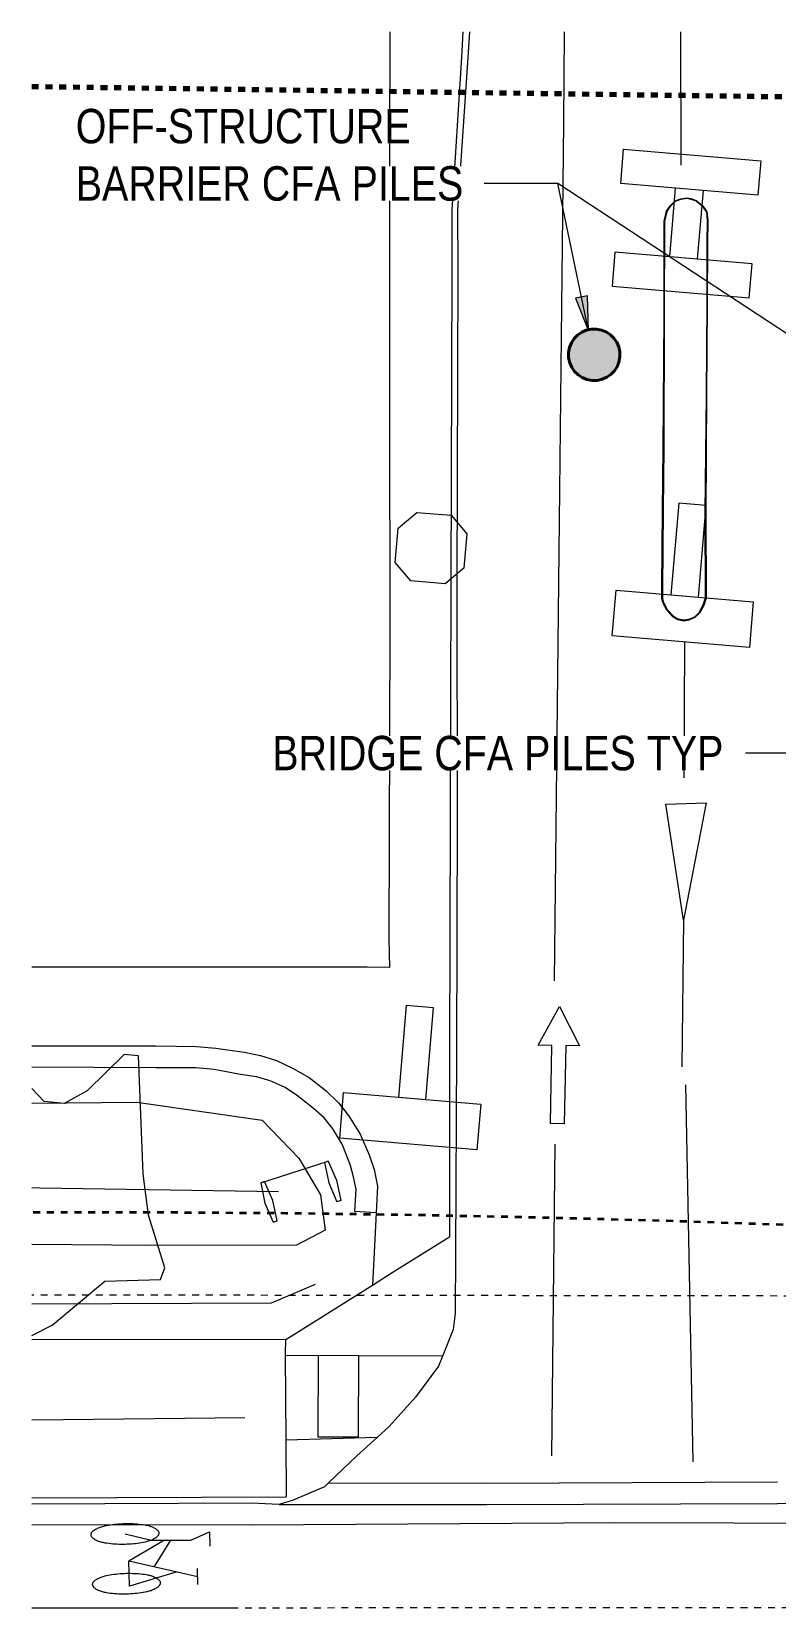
# Model space of a CAD drawing. Header units: metres. Extents: x 564 to 760, y 3 to 1698.
# Drawn here: x 567.85 to 578.65, y 1671.41 to 1694.45 of the extents above; entities that cross this region are included whole.
import ezdxf

# ---------------------------------------------------------------- set-up
doc = ezdxf.new("R2010")
doc.units = ezdxf.units.M
for name, pattern in [('ControlLine', [0.02, 0.0125, -0.0025, 0.0025, -0.0025]), ('IMPORT-BDYS-Boundary _3_', [0.01, 0.009, -0.001]), ('IMPORT-BDYS-ProjBoundary', [0.008, 0.006, -0.002]), ('IMPORT-LNMK-LineCont _3_', [0.004, 0.001, -0.003])]:
    doc.linetypes.add(name, pattern=pattern)
for name, color, linetype, lineweight in [('D-BDGE', 7, 'Continuous', 13), ('D-BDGE-FNDN-PILE-CONC', 7, 'Continuous', 40), ('D-ENHA-TEXT', 7, 'Continuous', 9)]:
    doc.layers.add(name, color=color, linetype=linetype, lineweight=lineweight)
doc.styles.add('Arial Narrow', font='ARIALN.TTF', dxfattribs={"height": 0.5})

# ---------------------------------------------------------------- blocks, each defined once
blk = doc.blocks.new('T2DPAA-T2D-PWA-RW-M2D-000002_ControlLinesMinor_rvt-1-DRG-2871031 - CONST STAGE 01')
at = {"layer": 'D-BDGE', "color": 150, "linetype": 'ControlLine', "lineweight": 35, "true_color": 0x0080ff}
for p, q in [((597.318, 1675.829), (598.918, 1675.664)), ((567.85, 1666.053), (598.918, 1666.016))]:
    blk.add_line(p, q, dxfattribs=at)
blk.add_arc((568.715, 1397.294), 280, 84.13687, 90.17699, dxfattribs=at)
blk = doc.blocks.new('T2DPAA-T2D-PWA-SU-M2D-000002_dwg-40815123-DRG-2871031 - CONST STAGE 01')
at = {"color": 9, "lineweight": 18, "true_color": 0xc0c0c0}
for p, q in [((28.472, 1582.636), (28.643, 1580.706)), ((28.995, 1580.367), (28.595, 1580.367)), ((29.281, 1573.808), (29.439, 1571.839)), ((29.61, 1569.778), (29.766, 1567.653)), ((28.364, 1561.861), (28.027, 1566.377)), ((25.518, 1565.165), (25.555, 1564.114)), ((24.365, 1563.22), (20.687, 1562.901)), ((25.443, 1563.074), (26.659, 1563.179)), ((24.383, 1562.99), (24.853, 1563.025)), ((24.495, 1561.766), (25.816, 1561.919)), ((20.882, 1560.612), (24.566, 1560.942)), ((22.945, 1560.174), (22.741, 1559.769)), ((23.079, 1559.723), (23.378, 1559.68)), ((23.365, 1559.796), (23.391, 1559.564)), ((21.017, 1559.023), (23.907, 1559.269))]:
    blk.add_line(p, q, dxfattribs=at)
at = {"color": 9, "lineweight": 18, "true_color": 0xc0c0c0, "flags": 128}
for points in [[(25.419, 1582.377), (25.428, 1582.002), (25.465, 1579.783), (25.542, 1578.92), (25.91, 1574.389), (26.207, 1570.99), (26.486, 1567.59), (26.718, 1564.683), (26.789, 1563.806), (26.779, 1563.568), (26.659, 1563.179), (26.61, 1563.021), (26.317, 1562.543), (25.97, 1562.085), (25.816, 1561.919), (25.54, 1561.622), (25.163, 1561.195), (27.449, 1561.388), (31.661, 1561.761)], [(27.817, 1568.743), (27.586, 1571.851), (27.356, 1574.959), (27.125, 1578.067), (26.894, 1581.175), (26.796, 1582.494)], [(24.266, 1582.279), (24.402, 1580.63), (24.729, 1576.771), (24.997, 1573.64), (25.245, 1570.62), (25.365, 1569.148), (25.411, 1568.734), (25.087, 1568.707), (24.33, 1568.643), (23.369, 1568.562), (22.375, 1568.478), (20.229, 1568.295)], [(25.322, 1582.369), (25.332, 1582), (25.379, 1579.777), (25.455, 1578.912), (25.824, 1574.382), (26.102, 1570.981), (26.381, 1567.582), (26.61, 1564.905)], [(28.595, 1579.367), (27.795, 1579.367), (27.795, 1578.867), (29.795, 1578.867), (29.795, 1579.367), (28.595, 1579.367), (28.595, 1580.367), (27.795, 1580.367), (27.795, 1580.867), (29.795, 1580.867), (29.795, 1580.367), (28.995, 1580.367), (28.995, 1579.367)], [(20.325, 1567.159), (22.125, 1567.309), (22.711, 1567.35), (22.997, 1567.353), (23.41, 1567.328), (23.652, 1567.297), (23.889, 1567.245), (24.13, 1567.157), (24.383, 1567.04), (24.646, 1566.868), (24.839, 1566.71), (24.999, 1566.54), (25.192, 1566.282), (25.348, 1565.997), (25.437, 1565.791), (25.505, 1565.552), (25.518, 1565.165), (25.21, 1565.156), (25.202, 1565.483), (25.138, 1565.678), (25.084, 1565.834), (24.944, 1566.116), (24.786, 1566.328), (24.65, 1566.477), (24.485, 1566.598), (24.238, 1566.762), (24.045, 1566.867), (23.824, 1566.946), (23.621, 1566.986), (23.383, 1566.999), (22.997, 1567.039), (22.729, 1567.043), (22.148, 1566.992), (20.352, 1566.849)], [(29.84, 1567.398), (30.126, 1564.675), (30.411, 1561.951)], [(20.682, 1562.965), (20.966, 1563.14), (21.674, 1563.841), (22.48, 1563.933), (22.527, 1564.11), (22.226, 1564.85), (22.098, 1565.443), (21.885, 1567.144), (21.673, 1567.145), (21.185, 1566.575), (20.866, 1566.365), (20.577, 1566.367), (20.378, 1566.54)], [(20.396, 1566.327), (21.917, 1566.472), (23.755, 1566.363), (24.331, 1565.859), (24.692, 1565.354), (24.8, 1564.849), (24.404, 1564.596), (22.313, 1564.416), (20.57, 1564.284)], [(23.81, 1565.458), (23.897, 1565.169), (24.039, 1564.904), (24.094, 1564.926), (24.007, 1565.215), (23.865, 1565.481), (23.81, 1565.458), (24.762, 1565.853), (24.707, 1565.83), (24.795, 1565.542), (24.937, 1565.276)], [(24.762, 1565.853), (24.905, 1565.587), (24.992, 1565.299), (24.937, 1565.276)], [(20.5, 1565.105), (20.619, 1565.113), (24.079, 1565.354)], [(24.566, 1560.942), (24.569, 1560.956), (24.495, 1561.766), (24.383, 1562.99), (24.38, 1563.016), (24.365, 1563.22), (25.088, 1563.761), (25.555, 1564.114), (25.825, 1564.318), (26.61, 1564.905)], [(20.643, 1563.423), (24.115, 1563.731), (24.728, 1564.055)], [(20.785, 1561.745), (21.247, 1561.788), (23.869, 1562.037)], [(24.473, 1560.82), (25.291, 1560.892), (27.476, 1561.077), (31.689, 1561.45), (34.432, 1561.696), (35.128, 1561.763)], [(20.914, 1560.226), (24.104, 1560.493), (29.369, 1560.977), (34.503, 1561.396), (35.152, 1561.464)], [(25.163, 1561.195), (25.108, 1561.133), (24.673, 1560.9), (24.473, 1560.82), (24.066, 1560.806), (20.889, 1560.523)], [(21.997, 1560.301), (21.968, 1560.292), (21.954, 1560.288), (21.939, 1560.283), (21.925, 1560.277), (21.91, 1560.271), (21.896, 1560.264), (21.882, 1560.257), (21.869, 1560.249), (21.856, 1560.241), (21.843, 1560.233), (21.83, 1560.224), (21.822, 1560.218), (21.815, 1560.211), (21.808, 1560.205), (21.801, 1560.198)], [(22.77, 1560.253), (22.77, 1560.259), (22.769, 1560.265), (22.768, 1560.27), (22.765, 1560.276), (22.76, 1560.284), (22.756, 1560.288), (22.752, 1560.293), (22.747, 1560.297), (22.742, 1560.301), (22.734, 1560.306), (22.726, 1560.311), (22.717, 1560.316), (22.709, 1560.32), (22.694, 1560.326), (22.68, 1560.332), (22.665, 1560.337), (22.65, 1560.341), (22.635, 1560.345), (22.62, 1560.349), (22.605, 1560.352), (22.589, 1560.354), (22.574, 1560.356), (22.558, 1560.357), (22.529, 1560.359), (22.499, 1560.36), (22.469, 1560.361), (22.439, 1560.361), (22.409, 1560.361), (22.379, 1560.36), (22.35, 1560.359), (22.32, 1560.357), (22.29, 1560.354), (22.26, 1560.351), (22.231, 1560.348), (22.201, 1560.344), (22.172, 1560.339), (22.142, 1560.334), (22.113, 1560.328), (22.084, 1560.322), (22.055, 1560.316), (22.026, 1560.308), (21.997, 1560.301)], [(22.28, 1560.206), (22.662, 1560.15), (23.237, 1560.199), (23.498, 1560.342), (23.523, 1560.132)], [(21.801, 1560.198), (21.793, 1560.188), (21.792, 1560.185), (21.788, 1560.179), (21.786, 1560.172), (21.785, 1560.17), (21.784, 1560.165), (21.783, 1560.159), (21.783, 1560.153), (21.784, 1560.147), (21.785, 1560.142), (21.786, 1560.138), (21.793, 1560.128), (21.801, 1560.119), (21.807, 1560.114), (21.81, 1560.111), (21.819, 1560.105), (21.827, 1560.1), (21.836, 1560.096), (21.844, 1560.091), (21.859, 1560.085), (21.873, 1560.08), (21.888, 1560.075), (21.903, 1560.07), (21.918, 1560.066), (21.933, 1560.063), (21.948, 1560.06), (21.964, 1560.058), (21.979, 1560.056), (21.995, 1560.054), (22.024, 1560.053), (22.054, 1560.051), (22.084, 1560.05), (22.114, 1560.05), (22.144, 1560.051), (22.173, 1560.051), (22.203, 1560.053), (22.233, 1560.055), (22.263, 1560.057), (22.292, 1560.06), (22.322, 1560.064), (22.352, 1560.068), (22.381, 1560.072), (22.41, 1560.078), (22.44, 1560.083), (22.469, 1560.089), (22.498, 1560.096), (22.527, 1560.103), (22.556, 1560.111), (22.584, 1560.119), (22.599, 1560.124), (22.614, 1560.129), (22.628, 1560.135), (22.643, 1560.141), (22.657, 1560.147), (22.671, 1560.155), (22.684, 1560.162), (22.697, 1560.17), (22.71, 1560.179), (22.723, 1560.188), (22.731, 1560.194), (22.738, 1560.2), (22.745, 1560.207), (22.752, 1560.214), (22.756, 1560.219), (22.76, 1560.224), (22.763, 1560.229), (22.765, 1560.235), (22.767, 1560.239), (22.768, 1560.241), (22.769, 1560.247), (22.77, 1560.253)], [(22.365, 1559.822), (23.079, 1559.723), (22.407, 1559.455), (22.365, 1559.822), (22.855, 1560.167)]]:
    blk.add_lwpolyline(points, dxfattribs=at)
for points in [[(28.887, 1574.558), (28.799, 1575.688), (28.736, 1576.599), (28.586, 1578.491), (28.471, 1579.873), (28.493, 1580.021), (28.536, 1580.104), (28.605, 1580.183), (28.679, 1580.22), (28.772, 1580.24), (28.828, 1580.234), (28.909, 1580.215), (29.007, 1580.149), (29.077, 1580.06), (29.101, 1579.937), (29.124, 1579.61), (29.193, 1578.735), (29.297, 1577.413), (29.431, 1575.709), (29.541, 1574.467), (29.515, 1574.358), (29.466, 1574.241), (29.404, 1574.174), (29.318, 1574.126), (29.245, 1574.108), (29.16, 1574.12), (29.089, 1574.153), (28.985, 1574.244), (28.919, 1574.351), (28.902, 1574.408)], [(28.902, 1574.559), (28.814, 1575.689), (28.748, 1576.6), (28.594, 1578.492), (28.479, 1579.872), (28.501, 1580.017), (28.543, 1580.101), (28.61, 1580.179), (28.683, 1580.214), (28.773, 1580.233), (28.828, 1580.227), (28.907, 1580.208), (29.002, 1580.143), (29.071, 1580.055), (29.093, 1579.936), (29.117, 1579.609), (29.187, 1578.734), (29.291, 1577.413), (29.418, 1575.708), (29.528, 1574.469), (29.503, 1574.363), (29.455, 1574.245), (29.395, 1574.181), (29.312, 1574.136), (29.247, 1574.121), (29.165, 1574.131), (29.097, 1574.162), (28.996, 1574.251), (28.932, 1574.355), (28.915, 1574.409)], [(28.228, 1573.809), (28.228, 1574.475), (29.428, 1574.475), (29.428, 1575.809), (29.028, 1575.809), (29.028, 1574.475), (30.228, 1574.475), (30.228, 1573.809)], [(25.496, 1575.354), (25.746, 1575.354), (25.996, 1575.104), (25.996, 1574.604), (25.746, 1574.354), (25.246, 1574.354), (24.996, 1574.604), (24.996, 1575.104), (25.246, 1575.354)], [(29.209, 1571.436), (29.795, 1571.503), (29.61, 1569.778)], [(27.932, 1566.669), (27.856, 1567.804), (27.66, 1567.791), (27.919, 1568.378), (28.259, 1567.831), (28.059, 1567.818), (28.132, 1566.682)], [(24.899, 1566.2), (24.899, 1566.866), (26.099, 1566.866), (26.099, 1568.2), (25.699, 1568.2), (25.699, 1566.866), (26.899, 1566.866), (26.899, 1566.2)], [(25.443, 1563.074), (24.853, 1563.025), (24.951, 1561.851), (25.54, 1561.901)], [(22.077, 1559.336), (22.107, 1559.334), (22.137, 1559.333), (22.167, 1559.332), (22.197, 1559.332), (22.226, 1559.332), (22.256, 1559.333), (22.286, 1559.334), (22.316, 1559.336), (22.345, 1559.339), (22.375, 1559.342), (22.405, 1559.345), (22.434, 1559.349), (22.464, 1559.354), (22.493, 1559.359), (22.522, 1559.365), (22.552, 1559.371), (22.581, 1559.377), (22.61, 1559.385), (22.638, 1559.392), (22.667, 1559.401), (22.682, 1559.405), (22.697, 1559.41), (22.711, 1559.416), (22.725, 1559.422), (22.739, 1559.429), (22.753, 1559.436), (22.767, 1559.444), (22.78, 1559.452), (22.793, 1559.46), (22.806, 1559.469), (22.813, 1559.475), (22.821, 1559.482), (22.828, 1559.488), (22.835, 1559.495), (22.839, 1559.5), (22.842, 1559.505), (22.845, 1559.511), (22.848, 1559.516), (22.85, 1559.523), (22.852, 1559.529), (22.853, 1559.535), (22.853, 1559.541), (22.852, 1559.545), (22.85, 1559.551), (22.848, 1559.558), (22.843, 1559.565), (22.839, 1559.57), (22.835, 1559.574), (22.83, 1559.579), (22.825, 1559.582), (22.817, 1559.588), (22.809, 1559.593), (22.8, 1559.598), (22.791, 1559.602), (22.777, 1559.608), (22.762, 1559.613), (22.748, 1559.618), (22.733, 1559.623), (22.718, 1559.627), (22.703, 1559.63), (22.687, 1559.633), (22.672, 1559.635), (22.657, 1559.637), (22.641, 1559.639), (22.611, 1559.641), (22.581, 1559.642), (22.552, 1559.642), (22.522, 1559.643), (22.492, 1559.642), (22.462, 1559.642), (22.432, 1559.64), (22.403, 1559.638), (22.373, 1559.636), (22.343, 1559.633), (22.314, 1559.629), (22.284, 1559.625), (22.255, 1559.621), (22.225, 1559.615), (22.196, 1559.61), (22.167, 1559.604), (22.138, 1559.597), (22.109, 1559.59), (22.08, 1559.582), (22.051, 1559.574), (22.036, 1559.569), (22.022, 1559.564), (22.007, 1559.558), (21.993, 1559.552), (21.979, 1559.546), (21.965, 1559.538), (21.952, 1559.531), (21.938, 1559.523), (21.925, 1559.514), (21.913, 1559.505), (21.905, 1559.499), (21.897, 1559.493), (21.89, 1559.486), (21.884, 1559.479), (21.88, 1559.474), (21.876, 1559.469), (21.873, 1559.464), (21.87, 1559.458), (21.868, 1559.454), (21.868, 1559.452), (21.866, 1559.446), (21.866, 1559.44), (21.866, 1559.434), (21.867, 1559.428), (21.868, 1559.423), (21.871, 1559.417), (21.873, 1559.413), (21.876, 1559.41), (21.879, 1559.405), (21.884, 1559.4), (21.888, 1559.396), (21.893, 1559.392), (21.901, 1559.387), (21.91, 1559.382), (21.918, 1559.377), (21.927, 1559.373), (21.941, 1559.367), (21.956, 1559.361), (21.971, 1559.356), (21.986, 1559.352), (22.001, 1559.348), (22.016, 1559.344), (22.031, 1559.342), (22.046, 1559.339), (22.062, 1559.337)]]:
    blk.add_lwpolyline(points, close=True, dxfattribs=at)
at = {"color": 9, "linetype": 'IMPORT-LNMK-LineCont _3_', "lineweight": 18, "true_color": 0xc0c0c0, "flags": 128}
blk.add_lwpolyline([(23.907, 1559.269), (30.335, 1559.818), (35.251, 1560.229)], dxfattribs=at)
blk = doc.blocks.new('T2DPAA-T2D-PWA-SU-M2D-000001_dwg-40815111-DRG-2871031 - CONST STAGE 01')
at = {"color": 9, "linetype": 'IMPORT-BDYS-Boundary _3_', "lineweight": 18, "true_color": 0xc0c0c0}
blk.add_line((112.415, 1661.265), (98.831, 1660.129), dxfattribs=at)
blk = doc.blocks.new('T2DPAA-T2D-PWA-GN-XRF-000103_dwg-40807629-DRG-2871031 - CONST STAGE 01')
at = {"color": 200, "linetype": 'IMPORT-BDYS-ProjBoundary', "lineweight": 70, "true_color": 0xbf00ff, "flags": 128}
blk.add_lwpolyline([(305.054, 1526.681), (319.695, 1527.724), (336.035, 1529.087)], dxfattribs=at)
blk = doc.blocks.new('T2DPAA-T2D-PWA-SU-M2D-000100_Survey_rvt-1-DRG-2871031 - CONST STAGE 01')
at = {"color": 9, "lineweight": 18, "true_color": 0xc0c0c0, "rotation": 355.1443168073812}
for name, p in [('T2DPAA-T2D-PWA-SU-M2D-000002_dwg-40815123-DRG-2871031 - CONST STAGE 01', (414.939, 119.901)), ('T2DPAA-T2D-PWA-GN-XRF-000103_dwg-40807629-DRG-2871031 - CONST STAGE 01', (134.659, 198.273)), ('T2DPAA-T2D-PWA-SU-M2D-000001_dwg-40815111-DRG-2871031 - CONST STAGE 01', (328.846, 30.288))]:
    blk.add_blockref(name, p, dxfattribs=at)

msp = doc.modelspace()

# ---------------------------------------------------------------- hatches: boundary and pattern name
at = {"layer": 'D-BDGE-FNDN-PILE-CONC', "lineweight": 5, "true_color": 0xc0c0c0}
msp.add_hatch(color=9, dxfattribs=at).paths.add_polyline_path([(575.99, 1689.38), (576.055, 1689.38), (576.119, 1689.392), (576.181, 1689.414), (576.237, 1689.447), (576.287, 1689.489), (576.329, 1689.54), (576.362, 1689.596), (576.384, 1689.658), (576.395, 1689.722), (576.395, 1689.788), (576.383, 1689.852), (576.361, 1689.913), (576.328, 1689.97), (576.286, 1690.02), (576.236, 1690.062), (576.179, 1690.094), (576.118, 1690.116), (576.053, 1690.128), (575.988, 1690.127), (575.924, 1690.116), (575.862, 1690.093), (575.806, 1690.061), (575.756, 1690.018), (575.714, 1689.968), (575.681, 1689.912), (575.659, 1689.85), (575.648, 1689.786), (575.648, 1689.72), (575.66, 1689.656), (575.682, 1689.595), (575.715, 1689.538), (575.757, 1689.488), (575.807, 1689.446), (575.864, 1689.414), (575.925, 1689.391)])
at = {"layer": 'D-ENHA-TEXT'}
msp.add_hatch(color=256, dxfattribs=at).paths.add_polyline_path([(575.937, 1690.104), (575.921, 1690.611), (575.748, 1690.575)])

# ---------------------------------------------------------------- linework, layer by layer
at = {"layer": 'D-BDGE-FNDN-PILE-CONC'}
for start, end in [(85.1443, 265.1443), (85.1443, 265.1443), (265.1443, 85.1443), (265.1443, 85.1443)]:
    msp.add_arc((576.021, 1689.754), 0.375, start, end, dxfattribs=at)
at = {"layer": 'D-ENHA-TEXT'}
for p, q in [((574.73, 1692.243), (574.422, 1692.243)), ((575.491, 1692.243), (574.73, 1692.243)), ((575.491, 1692.243), (574.73, 1692.243)), ((575.937, 1690.104), (575.491, 1692.243)), ((579.475, 1689.628), (575.491, 1692.243)), ((575.921, 1690.611), (575.748, 1690.575)), ((575.748, 1690.575), (575.937, 1690.104)), ((575.937, 1690.104), (575.921, 1690.611)), ((578.23, 1683.967), (578.217, 1683.967)), ((579.227, 1683.967), (578.23, 1683.967))]:
    msp.add_line(p, q, dxfattribs=at)

# ---------------------------------------------------------------- block references
at = {"color": 9, "lineweight": 5, "true_color": 0xc0c0c0}
msp.add_blockref('T2DPAA-T2D-PWA-SU-M2D-000100_Survey_rvt-1-DRG-2871031 - CONST STAGE 01', (0, 0), dxfattribs=at)
at = {"lineweight": 5}
msp.add_blockref('T2DPAA-T2D-PWA-RW-M2D-000002_ControlLinesMinor_rvt-1-DRG-2871031 - CONST STAGE 01', (0, 0), dxfattribs=at)

# ---------------------------------------------------------------- next in the draw order: texts
at = {"layer": 'D-ENHA-TEXT', "char_height": 0.5, "attachment_point": 1, "style": 'Arial Narrow', "bg_fill": 3, "box_fill_scale": 1, "bg_fill_color": 256, "bg_fill_true_color": 13158600, "bg_fill_transparency": 0}
for s, insert in [('OFF-STRUCTURE ', (568.486, 1693.326)), ('BARRIER CFA PILES', (568.486, 1692.493)), ('BRIDGE CFA PILES TYP', (571.342, 1684.217))]:
    msp.add_mtext(s, dxfattribs=dict(at, insert=insert))

doc.saveas('drawing.dxf')
